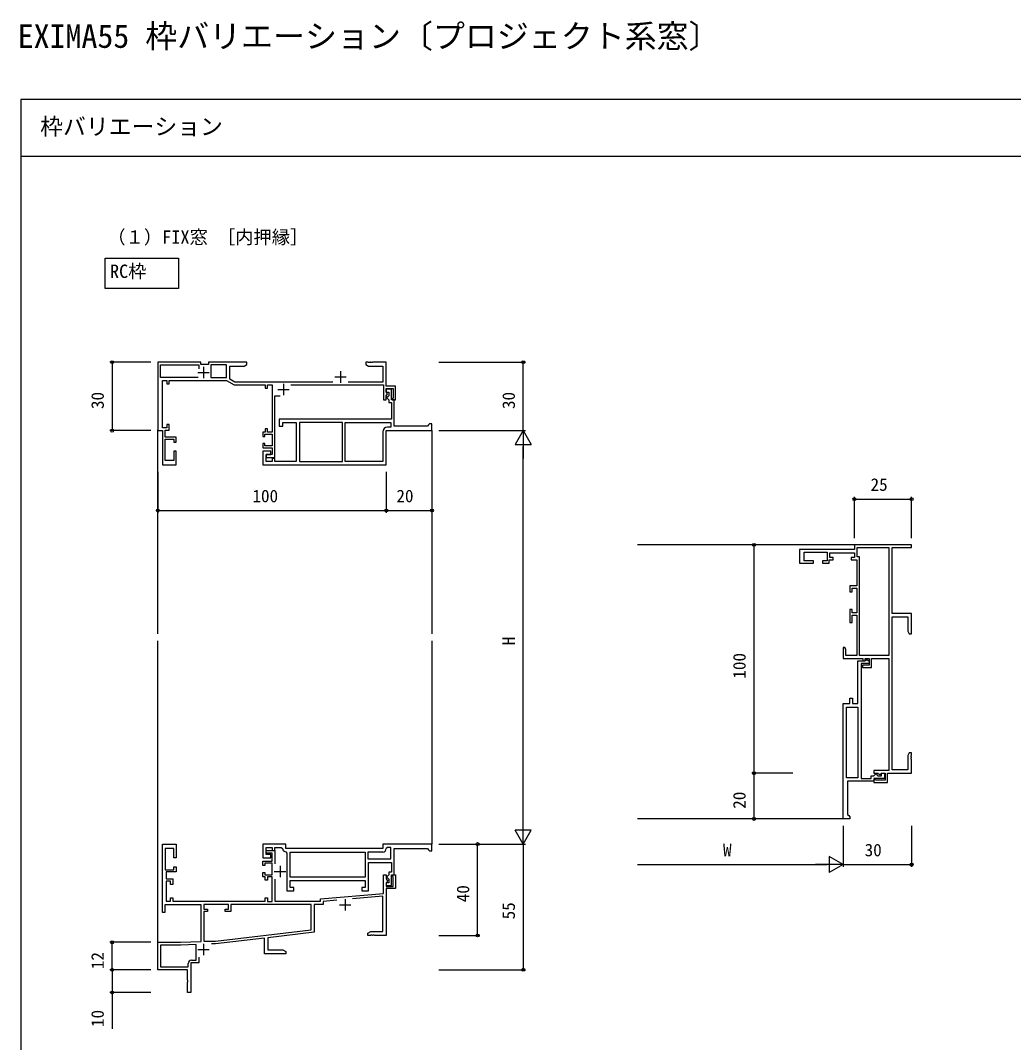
# Model space of a CAD drawing. Units: millimetres, scale not verified. Extents: x -437 to 438, y -681 to 679.
# Drawn here: x -436.9 to -2.1, y 231.1 to 678.6 of the extents above; entities that cross this region are included whole.
import ezdxf
from ezdxf.enums import TextEntityAlignment as Align

# ---------------------------------------------------------------- set-up
doc = ezdxf.new("R2010")
doc.units = ezdxf.units.MM
doc.header["$LTSCALE"] = 4
for name, color, linetype in [('0-1_USER1', 3, 'Continuous'), ('0-2_YKK_11', 7, 'Continuous'), ('0-3_YKK_12', 2, 'Continuous'), ('0-4_YKK_D', 6, 'Continuous'), ('0-5_YKK_ZWAK', 7, 'Continuous')]:
    doc.layers.add(name, color=color, linetype=linetype)
doc.styles.add('ＭＳ ゴシック', font='')
doc.styles.get('ＭＳ ゴシック').set_extended_font_data('MS Gothic')

msp = doc.modelspace()

# ---------------------------------------------------------------- linework, layer by layer
at = {"layer": '0-1_USER1'}
msp.add_lwpolyline([(-399.8, 574.577), (-367.8, 574.577), (-367.8, 561.22), (-399.8, 561.22)], close=True, dxfattribs=at)
at = {"layer": '0-2_YKK_11'}
for p, q in [((-359.3, 524.5), (-354.3, 524.5)), ((-356.8, 527), (-356.8, 522)), ((-296.8, 525), (-296.8, 520)), ((-321.8, 519.5), (-321.8, 514.5)), ((-299.3, 522.5), (-294.3, 522.5)), ((-324.3, 517), (-319.3, 517)), ((-258.3, 501.5), (-258.3, 501.5)), ((-273.289, 499), (-273.311, 499)), ((-273.311, 318), (-273.289, 318)), ((-325.8, 306), (-320.8, 306)), ((-323.3, 308.5), (-323.3, 303.5)), ((-297.3, 291.4), (-292.3, 291.4)), ((-294.8, 293.9), (-294.8, 288.9)), ((-356.8, 274.3), (-356.8, 269.3)), ((-359.3, 271.8), (-354.3, 271.8))]:
    msp.add_line(p, q, dxfattribs=at)
for points in [[(-300.199, 520.2), (-343.014, 520.2), (-345.3, 521.52), (-345.3, 527.3), (-339.012, 527.3), (-337.8, 528), (-337.8, 529), (-354.6, 529), (-354.6, 528), (-357.9, 528), (-357.9, 529), (-376.8, 529), (-376.8, 499), (-374.8, 499), (-374.8, 484), (-368.8, 484), (-368.8, 490), (-369.8, 490), (-369.8, 486), (-373.6, 486), (-373.6, 495.2), (-369.8, 495.2), (-369.8, 494), (-368.8, 494), (-368.8, 496.2), (-373.6, 496.2), (-373.6, 499.2), (-371.8, 499.2), (-371.8, 501.7), (-372.8, 501.7), (-372.8, 500.2), (-374.8, 500.2), (-374.8, 521), (-372.8, 521), (-372.8, 519.5), (-371.8, 519.5), (-371.8, 521), (-346.8, 521), (-343.336, 519), (-329.8, 519)], [(-318.527, 519), (-278, 519), (-278, 512.5), (-276.8, 512.5), (-276.8, 514.18), (-276.24, 515.15), (-276.5, 515.6), (-276.8, 515.9), (-276.8, 517.5), (-273.8, 517.5), (-273.8, 513.262), (-274.34, 512.95), (-274.22, 512.5), (-272.8, 512.5), (-272.8, 518.5), (-276.8, 518.5), (-276.8, 529), (-282.842, 529), (-283.025, 528.88), (-283.575, 528.88), (-283.758, 529), (-283.842, 529), (-284.025, 528.88), (-284.575, 528.88), (-284.758, 529), (-285.8, 529), (-285.8, 528), (-284.588, 527.3), (-278.3, 527.3), (-278.3, 520.2), (-293.401, 520.2)], [(-359.2, 522.2), (-375.6, 522.2), (-375.6, 527.8), (-358.9, 527.8), (-358.9, 526.05)], [(-329.8, 519), (-329.8, 517.6), (-328.8, 517.6), (-328.8, 519), (-326.8, 519), (-326.8, 498.3), (-328.8, 498.3), (-328.8, 499.8), (-329.8, 499.8), (-329.8, 498.3), (-330.8, 498.3), (-330.8, 496.4), (-330, 496.4), (-330, 497.5), (-326.8, 497.5), (-326.8, 492.3), (-330, 492.3), (-330, 493.4), (-330.8, 493.4), (-330.8, 491.5), (-326.8, 491.5), (-326.8, 488.5), (-329.3, 488.5), (-329.3, 487.3), (-325.6, 487.3), (-325.6, 514.2), (-323.196, 514.2)], [(-294.8, 502.5), (-274.8, 502.5), (-274.8, 500.5), (-276.3, 500.5)], [(-278.3, 498.5), (-278.3, 485.5), (-294.8, 485.5), (-294.8, 502.5)], [(-55.3, 350.5), (-55.3, 417.5), (-48.5, 417.5), (-48.5, 411.212), (-47.8, 410), (-46.8, 410), (-46.8, 419), (-55.3, 419), (-55.3, 447.8), (-46.8, 447.8), (-46.8, 449), (-71.8, 449), (-71.8, 447), (-95.8, 447), (-95.8, 441), (-89.8, 441), (-89.8, 442), (-93.8, 442), (-93.8, 445.8), (-83.8, 445.8), (-83.8, 442), (-85.8, 442), (-85.8, 441), (-82.8, 441), (-82.8, 442.5), (-81.1, 442.5), (-81.1, 443.5), (-82.6, 443.5), (-82.6, 445.5), (-71.8, 445.5), (-71.8, 443.5), (-73.3, 443.5), (-73.3, 442.5), (-70.8, 442.5), (-70.8, 431), (-73.8, 431), (-73.8, 428.5), (-72.8, 428.5), (-72.8, 430), (-70.8, 430)], [(-70.8, 430), (-70.8, 419.2), (-72.8, 419.2), (-72.8, 420.7), (-73.8, 420.7), (-73.8, 415), (-72.8, 415), (-72.8, 418.2), (-70.8, 418.2), (-70.8, 400.5), (-75.6, 400.5), (-75.6, 403.307), (-76, 404), (-76.8, 404), (-76.8, 399.3), (-68.1, 399.3), (-68.1, 398.3), (-67.1, 398.3), (-67.1, 399.3), (-65.3, 399.3), (-65.3, 396.3), (-68.3, 396.3), (-68.3, 395.3), (-64.3, 395.3), (-64.3, 399.3), (-56.8, 399.3), (-56.8, 350.2), (-63.3, 350.2), (-63.3, 349), (-61.62, 349), (-60.65, 348.44), (-60.2, 348.7), (-59.9, 349), (-58.3, 349), (-58.3, 346), (-62.538, 346), (-62.855, 346.549), (-63.3, 346.43), (-63.3, 345), (-57.3, 345)], [(-57.3, 345), (-57.3, 349), (-46.8, 349), (-46.8, 355.042), (-46.92, 355.225), (-46.92, 355.775), (-46.8, 355.958), (-46.8, 356.042), (-46.92, 356.225), (-46.92, 356.775), (-46.8, 356.958), (-46.8, 358), (-47.8, 358), (-48.5, 356.788), (-48.5, 350.5), (-55.3, 350.5)], [(-358.8, 268.527), (-358.8, 266), (-362.3, 266), (-362.3, 253), (-363.8, 253), (-363.8, 257.542), (-363.68, 257.725), (-363.68, 258.275), (-363.8, 258.458), (-363.8, 263), (-376.8, 263), (-376.8, 275), (-366.8, 275), (-357.8, 275.314), (-357.8, 291.4), (-373.8, 291.4), (-373.8, 288), (-374.8, 288), (-374.8, 318), (-368.8, 318), (-368.8, 312), (-369.8, 312), (-369.8, 316), (-373.6, 316), (-373.6, 306.8), (-369.8, 306.8), (-369.8, 308), (-368.8, 308), (-368.8, 305.8), (-373.2, 305.8), (-373.2, 302.8), (-370.2, 302.8), (-370.2, 300.3), (-371.2, 300.3), (-371.2, 301.8), (-373.2, 301.8), (-373.2, 293), (-371.2, 293), (-371.2, 294.5), (-370.2, 294.5)], [(-278.3, 316), (-320.8, 316), (-320.8, 318), (-330.8, 318), (-330.8, 312), (-327.3, 312), (-327.3, 313.5), (-329.3, 313.5), (-329.3, 316.5), (-326.8, 316.5), (-326.8, 315.2), (-325.6, 315.2), (-325.6, 316.5), (-322.749, 316.5), (-322.26, 316.1)], [(-320.7, 314.54), (-320.3, 314.051), (-320.3, 297.5), (-317.3, 297.5), (-317.3, 299), (-318.8, 299), (-318.8, 302), (-286, 302), (-286, 299), (-287.5, 299), (-287.5, 297.5), (-284.5, 297.5), (-284.5, 310), (-274.5, 310), (-274.5, 305.7), (-275.7, 305.7), (-275.7, 304.5), (-276, 304.2), (-276.5, 303.7), (-276.5, 303.5), (-276, 303), (-275.7, 302.7), (-275.7, 301.1), (-276.8, 301.1), (-276.8, 299.9), (-274.5, 299.9), (-274.5, 304.5), (-273.3, 304.5), (-273.3, 316), (-258.8, 316), (-258.3, 315.5), (-257.8, 315), (-256.8, 315), (-256.8, 318), (-278.3, 318), (-278.3, 316)], [(-370.2, 294.5), (-370.2, 293), (-329.8, 293), (-329.8, 294.4), (-328.8, 294.4), (-328.8, 292.9), (-326.8, 292.9), (-326.8, 303.7), (-328.8, 303.7), (-328.8, 302.2), (-329.8, 302.2), (-329.8, 303.7), (-330.8, 303.7), (-330.8, 305.6), (-330, 305.6), (-330, 304.5), (-326.8, 304.5), (-326.8, 309.7), (-330, 309.7), (-330, 308.6), (-330.8, 308.6), (-330.8, 310.5), (-326.8, 310.5), (-326.8, 314), (-329.3, 314), (-329.3, 315.2), (-325.6, 315.2), (-325.6, 309.399)], [(-284.8, 311.5), (-274.8, 311.5), (-274.8, 316.5), (-276.3, 316.5), (-276.8, 316)], [(-278.3, 314.5), (-284.8, 314.5), (-284.8, 311.5)], [(-325.6, 302.601), (-325.6, 293), (-305.6, 293), (-305.6, 294), (-278, 296.415), (-278, 304.5), (-276.8, 304.5), (-276.8, 302.82), (-276.24, 301.85), (-276.5, 301.4), (-276.8, 301.1), (-276.8, 299.5), (-273.8, 299.5), (-273.8, 303.738), (-274.34, 304.05), (-274.22, 304.5), (-272.8, 304.5), (-272.8, 298.5), (-276.8, 298.5), (-276.8, 278), (-281.842, 278), (-282.025, 278.12), (-282.575, 278.12), (-282.758, 278), (-282.842, 278), (-283.025, 278.12), (-283.575, 278.12), (-283.758, 278), (-284.8, 278), (-284.8, 279), (-283.588, 279.7), (-278.3, 279.7), (-278.3, 295.184), (-291.633, 294.017)], [(-298.373, 293.428), (-304.4, 292.9), (-304.4, 291.5), (-308.4, 291.5), (-308.4, 279.434), (-328.6, 277.03), (-328.6, 271.7), (-322.012, 271.7), (-320.8, 271), (-320.8, 270), (-330.1, 270), (-330.1, 276.851), (-351.529, 274.3), (-353.29, 274.3)], [(-362, 267.2), (-360, 267.2), (-360, 274.037), (-366.779, 273.8), (-375.6, 273.8), (-375.6, 264.2)], [(-375.6, 264.2), (-363.5, 264.2), (-363.5, 265.7)]]:
    msp.add_lwpolyline(points, dxfattribs=at)
for points in [[(-346.8, 527.8), (-353.6, 527.8), (-353.6, 522.2), (-346.8, 522.2)], [(-330.8, 484), (-276.8, 484), (-276.8, 499), (-256.8, 499), (-256.8, 502), (-257.8, 502), (-258.3, 501.5), (-258.8, 501), (-273.3, 501), (-273.3, 512.5), (-274.5, 512.5), (-274.5, 517.1), (-276.8, 517.1), (-276.8, 515.9), (-275.7, 515.9), (-275.7, 514.3), (-276, 514), (-276.5, 513.5), (-276.5, 513.3), (-276, 512.8), (-275.7, 512.5), (-275.7, 511.3), (-274.5, 511.3), (-274.5, 504), (-323.6, 504), (-323.6, 501), (-322.1, 501), (-322.1, 502.5), (-316.3, 502.5), (-316.3, 485.5), (-325.6, 485.5), (-325.6, 486.8), (-326.8, 486.8), (-326.8, 485.5), (-329.3, 485.5), (-329.3, 488.5), (-327.3, 488.5), (-327.3, 490), (-330.8, 490)], [(-296, 502.5), (-314.8, 502.5), (-314.8, 485.5), (-296, 485.5)], [(-56.8, 447.8), (-56.8, 400.5), (-69.6, 400.5), (-69.6, 443.7), (-70.6, 443.7), (-70.6, 447.8)], [(-76.8, 329), (-76.8, 379.5), (-73.8, 379.5), (-73.8, 381.9), (-72.6, 381.9), (-72.6, 379.5), (-70.3, 379.5), (-70.3, 398.3), (-67.096, 398.3), (-66.8, 398.55), (-66.354, 398.76), (-65.3, 398.151), (-65.3, 397.1), (-68.8, 397.1), (-68.8, 346.7), (-64.5, 346.7), (-64.5, 347.9), (-63.3, 347.9), (-63, 348.2), (-62.5, 348.7), (-62.3, 348.7), (-61.8, 348.2), (-61.5, 347.9), (-59.9, 347.9), (-59.9, 349), (-58.7, 349), (-58.7, 346.7), (-63.3, 346.7), (-63.3, 345.5), (-74.8, 345.5), (-74.8, 331), (-74.3, 330.5), (-73.8, 330), (-73.8, 329)], [(-75.3, 347), (-75.3, 378), (-70.3, 378), (-70.3, 347)], [(-286, 303.5), (-318.8, 303.5), (-318.8, 314.5), (-286, 314.5)], [(-351.6, 275.5), (-309.6, 280.5), (-309.6, 291.5), (-344.8, 291.5), (-344.8, 288.5), (-347.3, 288.5), (-347.3, 289.5), (-345.8, 289.5), (-345.8, 291.5), (-356.6, 291.5), (-356.6, 289.5), (-355.1, 289.5), (-355.1, 288.5), (-356.6, 288.5), (-356.6, 275.5)]]:
    msp.add_lwpolyline(points, close=True, dxfattribs=at)
for centre, radius, start, end in [((-276.3, 498.5), 2, 90.00001, 179.99999), ((-320.3, 316.5), 2, 191.53697, 258.46303), ((-278.3, 316), 1.5, 270.00001, 359.99999), ((-362, 265.7), 1.5, 90.00001, 179.99999)]:
    msp.add_arc(centre, radius, start, end, dxfattribs=at)
at = {"layer": '0-3_YKK_12'}
for p, q in [((-376.8, 410), (-376.8, 499.3)), ((-256.8, 499), (-256.8, 410)), ((-71.5, 449), (-166.8, 449)), ((-376.8, 274.729), (-376.8, 407)), ((-256.8, 407), (-256.8, 318)), ((-76.3, 329), (-166.8, 329))]:
    msp.add_line(p, q, dxfattribs=at)
at = {"layer": '0-4_YKK_D'}
for p, q in [((-379.8, 529), (-397.8, 529)), ((-396.8, 529), (-396.8, 499)), ((-253.8, 529), (-215.8, 529)), ((-216.8, 499), (-216.8, 529)), ((-379.8, 499), (-397.8, 499)), ((-253.8, 499), (-215.8, 499)), ((-253.8, 499), (-215.8, 499)), ((-216.8, 499), (-220.3, 492.938)), ((-216.8, 499), (-213.3, 492.938)), ((-216.8, 499), (-216.8, 486.876)), ((-220.3, 492.938), (-213.3, 492.938)), ((-216.8, 325), (-216.8, 492)), ((-376.8, 481), (-376.8, 463)), ((-276.8, 481), (-276.8, 463)), ((-276.8, 481), (-276.8, 463)), ((-256.8, 481), (-256.8, 463)), ((-71.8, 452), (-71.8, 470)), ((-46.8, 452), (-46.8, 470)), ((-71.8, 469), (-46.8, 469)), ((-376.8, 464), (-276.8, 464)), ((-276.8, 464), (-256.8, 464)), ((-98.8, 449), (-116.8, 449)), ((-115.8, 449), (-115.8, 349)), ((-98.8, 349), (-116.8, 349)), ((-98.8, 349), (-116.8, 349)), ((-115.8, 349), (-115.8, 329)), ((-216.8, 318), (-216.8, 330.124)), ((-98.8, 329), (-116.8, 329)), ((-216.8, 318), (-220.3, 324.062)), ((-213.3, 324.062), (-220.3, 324.062)), ((-216.8, 318), (-213.3, 324.062)), ((-76.8, 326), (-76.8, 308)), ((-76.8, 326), (-76.8, 308)), ((-46.8, 326), (-46.8, 308)), ((-253.8, 318), (-215.8, 318)), ((-253.8, 318), (-215.8, 318)), ((-253.8, 318), (-235.8, 318)), ((-236.8, 278), (-236.8, 318)), ((-216.8, 318), (-216.8, 263)), ((-166.8, 309), (-83.8, 309)), ((-76.8, 309), (-88.924, 309)), ((-76.8, 309), (-82.862, 312.5)), ((-82.862, 312.5), (-82.862, 305.5)), ((-76.8, 309), (-82.862, 305.5)), ((-76.8, 309), (-46.8, 309)), ((-253.8, 278), (-235.8, 278)), ((-379.8, 275), (-397.8, 275)), ((-396.8, 263), (-396.8, 275)), ((-379.8, 263), (-397.8, 263)), ((-379.8, 263), (-397.8, 263)), ((-253.8, 263), (-215.8, 263)), ((-379.8, 253), (-397.8, 253))]:
    msp.add_line(p, q, dxfattribs=at)
msp.add_lwpolyline([(-396.8, 263), (-396.8, 253), (-396.8, 237.075)], dxfattribs=at)
for centre in [(-396.8, 529), (-216.8, 529), (-396.8, 499), (-71.8, 469), (-46.8, 469), (-376.8, 464), (-276.8, 464), (-276.8, 464), (-256.8, 464), (-115.8, 449), (-115.8, 349), (-115.8, 349), (-115.8, 329), (-236.8, 318), (-46.8, 309), (-236.8, 278), (-396.8, 275), (-396.8, 263), (-396.8, 263), (-216.8, 263), (-396.8, 253)]:
    msp.add_circle(centre, 0.637, dxfattribs=at)
at = {"layer": '0-5_YKK_ZWAK'}
for p, q in [((-436.8, 644), (-436.8, -681)), ((438.2, 644), (-436.8, 644)), ((438.2, 619), (-436.8, 619))]:
    msp.add_line(p, q, dxfattribs=at)

# ---------------------------------------------------------------- texts
at = {"layer": '0-1_USER1', "style": 'ＭＳ ゴシック'}
for s, height, p in [('EXIMA55 枠バリエーション〔プロジェクト系窓〕', 10.26, (-438.149, 663.5)), ('枠バリエーション', 7.331, (-428.311, 626.273)), ('（１）FIX窓 ［内押縁］', 5.865, (-398.891, 579.045)), ('RC枠\u3000', 5.865, (-397.755, 564.091))]:
    msp.add_text(s, height=height, dxfattribs=at).set_placement(p, align=Align.BOTTOM_LEFT)
at = {"layer": '0-4_YKK_D', "style": 'ＭＳ ゴシック'}
for s, p in [('30', (-398.8, 508.46)), ('30', (-218.8, 508.46)), ('H', (-218.8, 405.006)), ('100', (-117.8, 390.435)), ('20', (-117.8, 333.46)), ('40', (-238.8, 292.545)), ('55', (-218.8, 285.045)), ('12', (-398.8, 263.247)), ('10', (-398.8, 237.924))]:
    msp.add_text(s, height=5.499, rotation=90, dxfattribs=at).set_placement(p, align=Align.BOTTOM_LEFT)
for s, p in [('25', (-64.755, 471)), ('100', (-335.365, 466)), ('20', (-272.34, 466)), ('W', (-129.348, 311)), ('30', (-67.34, 311))]:
    msp.add_text(s, height=5.499, dxfattribs=at).set_placement(p, align=Align.BOTTOM_LEFT)

doc.saveas('drawing.dxf')
